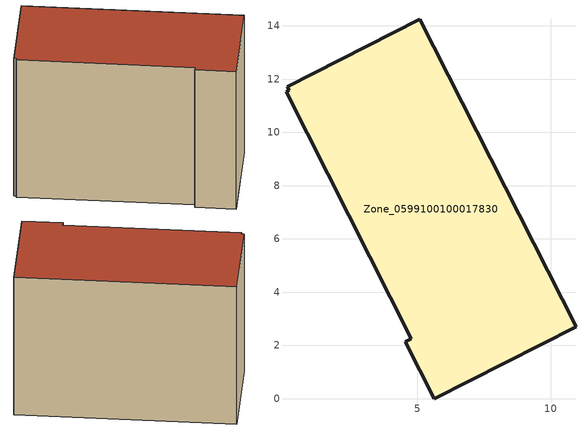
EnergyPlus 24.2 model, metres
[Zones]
Zone_0599100100017830
 floor ground (C_G): 5.09,14.25 10.96,2.69 5.63,0 4.55,2.14 4.78,2.25 0.07,11.52 0.18,11.57 0.11,11.72 z3.35
 wall outside (C_F): 4.55,2.14 5.63,0 10.96,2.69 5.09,14.25 0.11,11.72 0.18,11.57 0.07,11.52 4.78,2.25 4.55,2.14 z3.35:12.86
 roof outside (C_R): 0.07,11.52 4.78,2.25 4.55,2.14 5.63,0 10.96,2.69 5.09,14.25 0.11,11.72 0.18,11.57 z12.86
[BUILDING]
Pand.0599100100017830: North Axis=0; Terrain=City; Loads Convergence Tolerance Value=0.04; Temperature Convergence Tolerance Value=0.4; Solar Distribution=FullExterior; Maximum Number of Warmup Days=25; Minimum Number of Warmup Days=1
[Site:Location]
Rotterdam.The.Hague.AP_ZH_NLD Design_Conditions: Latitude=51.96; Longitude=4.45; Time Zone=1; Elevation=-4.5
[SITE:GROUNDTEMPERATURE:BUILDINGSURFACE]
18, 18, 18, 18, 18, 18, 18, 18, 18, 18, 18, 18
[MATERIAL] Thermal Absorptance=0.9; Solar Absorptance=0.7; Visible Absorptance=0.7
Name | Roughness | Thickness | Conductivity | Density | Specific Heat
G.TI.2015-2018 | MediumSmooth | 0.15 | 0.0428571 | 540 | 1210
F.TI.2015-2018 | Rough | 0.3 | 0.0666667 | 1920 | 840
R.TI.2015-2018 | MediumRough | 0.2 | 0.0333333 | 1500 | 1000
[CONSTRUCTION]
C_G: G.TI.2015-2018
C_F: F.TI.2015-2018
C_R: R.TI.2015-2018
[ZONE]
Zone_0599100100017830: Type=1; Multiplier=1; Ceiling Height=Autocalculate; Volume=Autocalculate; Floor Area=autocalculate; Part of Total Floor Area=Yes
[ZONEINFILTRATION:DESIGNFLOWRATE]
Infil_Zone_0599100100017830: Zone or ZoneList or Space or SpaceList=Zone_0599100100017830; Schedule=AlwaysOn; Design Flow Rate Calculation Method=Flow/Area; Flow Rate per Floor Area=0.0015; Constant Term Coefficient=1; Temperature Term Coefficient=0; Velocity Term Coefficient=0; Velocity Squared Term Coefficient=0
[HVACTEMPLATE:ZONE:IDEALLOADSAIRSYSTEM]
Zone_0599100100017830: Maximum Heating Supply Air Temperature=50; Minimum Cooling Supply Air Temperature=13; Maximum Heating Supply Air Humidity Ratio=0.0156; Minimum Cooling Supply Air Humidity Ratio=0.0077; Heating Limit=NoLimit; Cooling Limit=NoLimit; Dehumidification Control Type=ConstantSensibleHeatRatio; Cooling Sensible Heat Ratio=0.7; Dehumidification Setpoint=60; Humidification Control Type=None; Humidification Setpoint=30; Outdoor Air Method=None; Outdoor Air Flow Rate per Person=0.00944; Outdoor Air Flow Rate per Zone Floor Area=0; Outdoor Air Flow Rate per Zone=0; Demand Controlled Ventilation Type=None; Outdoor Air Economizer Type=NoEconomizer; Heat Recovery Type=None; Sensible Heat Recovery Effectiveness=0.7; Latent Heat Recovery Effectiveness=0.65
[ZONECONTROL:THERMOSTAT]
ThermostatControl_Zone_0599100100017830: Zone or ZoneList=Zone_0599100100017830; Control Type Schedule=DualSetpointControlType; Control 1=Thermostat_Zone_0599100100017830; Temperature Difference Between Cutout And Setpoint=0
[THERMOSTATSETPOINT:DUALSETPOINT]
Thermostat_Zone_0599100100017830: Heating Setpoint Temperature Schedule=HeatingSetpoint_Zone_0599100100017830; Cooling Setpoint Temperature Schedule=CoolingSetpoint_Zone_0599100100017830
[SCHEDULE:COMPACT]
HeatingSetpoint_Zone_0599100100017830: Through: 12/31, For: AllDays, Until: 24:00, 21
CoolingSetpoint_Zone_0599100100017830: Through: 12/31, For: AllDays, Until: 24:00, 24
DualSetpointControlType: Through: 12/31, For: AllDays, Until: 24:00, 4
AlwaysOn: Through: 12/31, For: AllDays, Until: 24:00, 1
